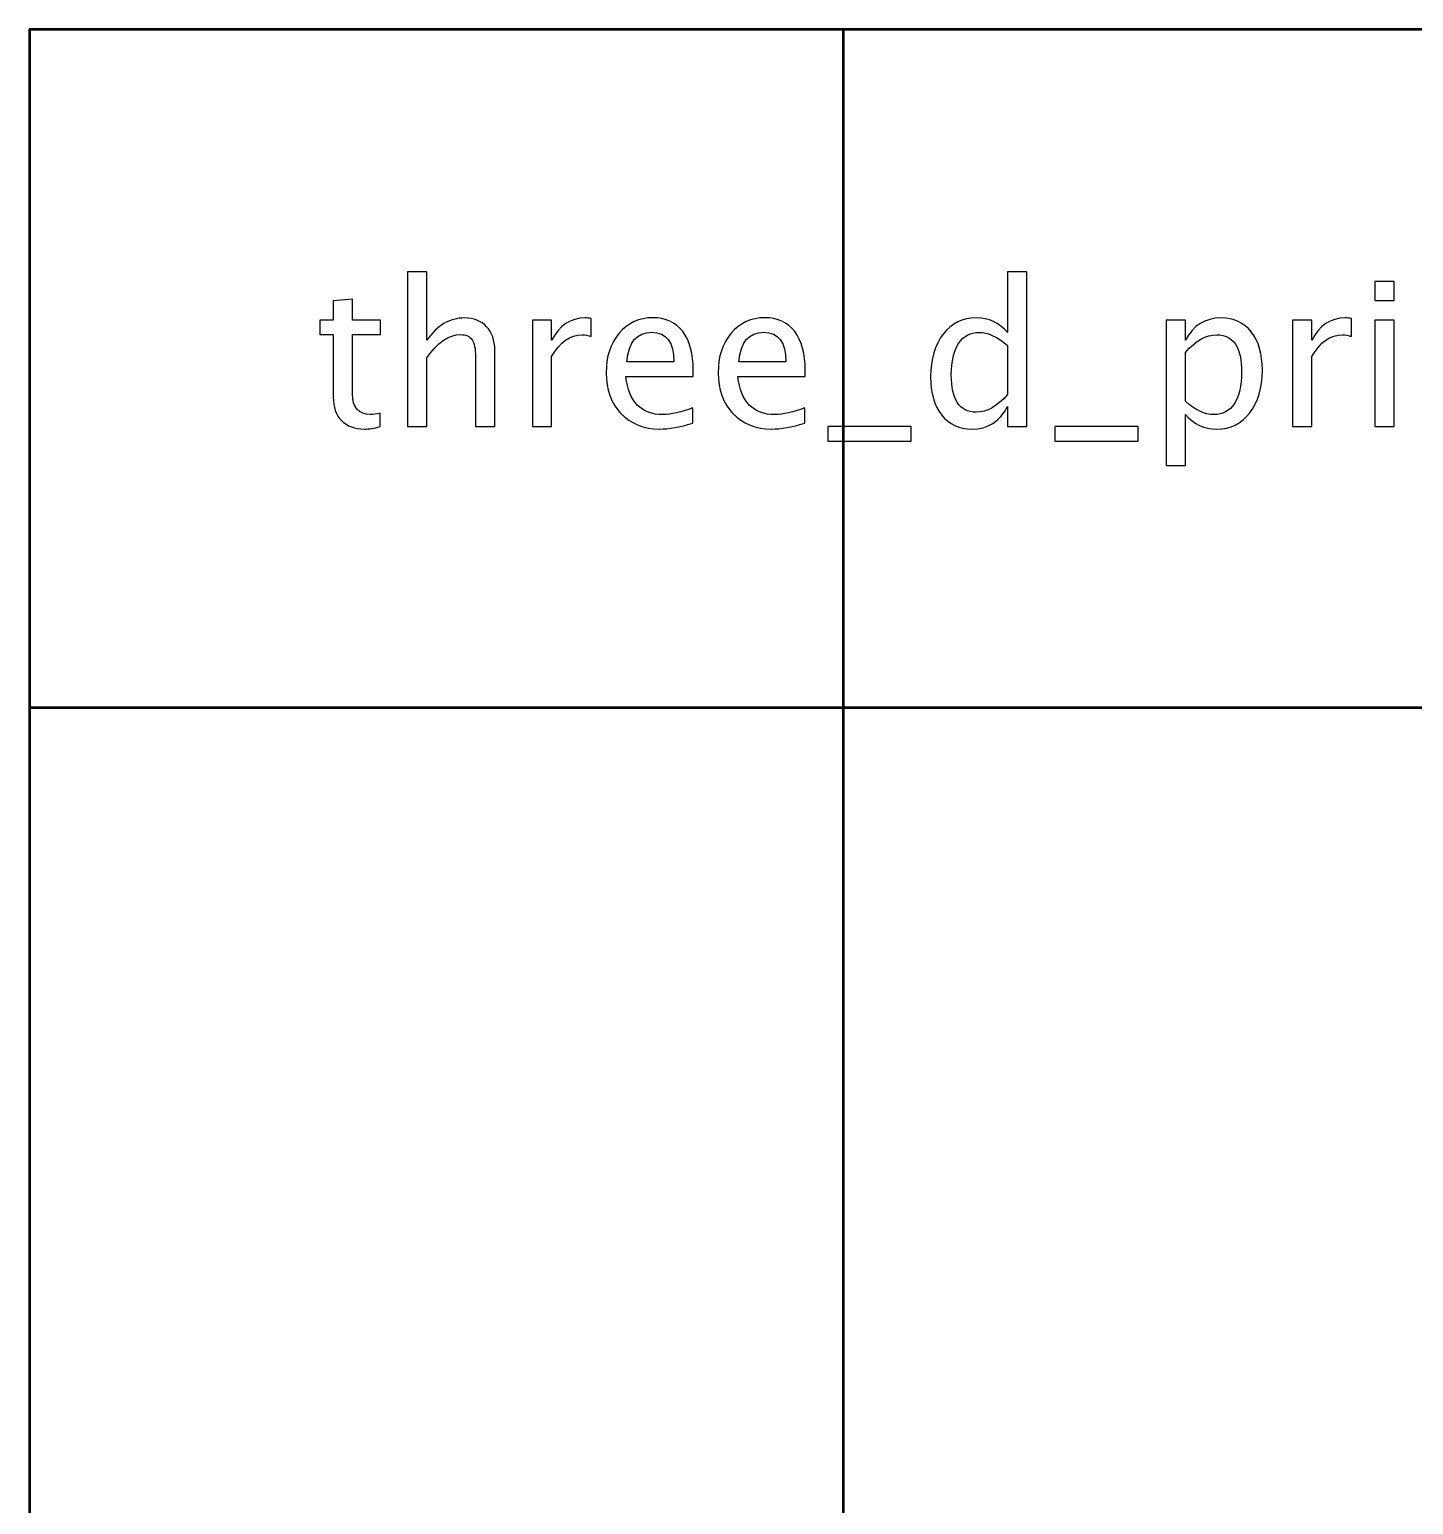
# Model space of a CAD drawing. Header units: centimetres. Extents: x -42 to 42, y -79 to 44.
# Drawn here: x -20.25 to -10.05, y -46.38 to -35.5 of the extents above; entities that cross this region are included whole.
import ezdxf

# ---------------------------------------------------------------- set-up
doc = ezdxf.new("R2010")
doc.units = ezdxf.units.CM
doc.header["$MEASUREMENT"] = 0
doc.layers.add('Layer 1', color=7, linetype='Continuous')

msp = doc.modelspace()

# ---------------------------------------------------------------- linework, layer by layer
at = {"layer": 'Layer 1', "color": 3, "lineweight": 53}
for points in [[(-20.25, -79), (-14.25, -79), (-14.25, -35.5), (-20.25, -35.5), (-20.25, -79)], [(-20.25, -40.5), (20.25, -40.5), (20.25, -35.5), (-20.25, -35.5), (-20.25, -40.5)]]:
    msp.add_lwpolyline(points, close=True, dxfattribs=at)
at = {"layer": 'Layer 1'}
for points, knots in [([(-17.46304, -38.42821), (-17.46304, -38.42821), (-17.46304, -37.28584), (-17.46304, -37.28584), (-17.46304, -37.28584), (-17.46304, -37.28584), (-17.3208, -37.28584), (-17.3208, -37.28584), (-17.3208, -37.28584), (-17.3208, -37.28584), (-17.3208, -37.79134), (-17.3208, -37.79134), (-17.3208, -37.79134), (-17.24548, -37.68145), (-17.15312, -37.62663), (-17.04397, -37.62663), (-17.04397, -37.62663), (-16.97532, -37.62663), (-16.92075, -37.64811), (-16.8805, -37.69133), (-16.8805, -37.69133), (-16.84024, -37.73429), (-16.81999, -37.79233), (-16.81999, -37.86493), (-16.81999, -37.86493), (-16.81999, -37.86493), (-16.81999, -38.42821), (-16.81999, -38.42821), (-16.81999, -38.42821), (-16.81999, -38.42821), (-16.96224, -38.42821), (-16.96224, -38.42821), (-16.96224, -38.42821), (-16.96224, -38.42821), (-16.96224, -37.91135), (-16.96224, -37.91135), (-16.96224, -37.91135), (-16.96224, -37.85308), (-16.97088, -37.81159), (-16.98792, -37.78689), (-16.98792, -37.78689), (-17.0052, -37.76195), (-17.0336, -37.74961), (-17.07336, -37.74961), (-17.07336, -37.74961), (-17.16078, -37.74961), (-17.24326, -37.80665), (-17.3208, -37.92074), (-17.3208, -37.92074), (-17.3208, -37.92074), (-17.3208, -38.42821), (-17.3208, -38.42821), (-17.3208, -38.42821), (-17.3208, -38.42821), (-17.46304, -38.42821), (-17.46304, -38.42821)], [0, 0, 0, 0, 0.06666667, 0.06666667, 0.06666667, 0.06666667, 0.13333333, 0.13333333, 0.13333333, 0.13333333, 0.2, 0.2, 0.2, 0.2, 0.26666667, 0.26666667, 0.26666667, 0.26666667, 0.33333333, 0.33333333, 0.33333333, 0.33333333, 0.4, 0.4, 0.4, 0.4, 0.46666667, 0.46666667, 0.46666667, 0.46666667, 0.53333333, 0.53333333, 0.53333333, 0.53333333, 0.6, 0.6, 0.6, 0.6, 0.66666667, 0.66666667, 0.66666667, 0.66666667, 0.73333333, 0.73333333, 0.73333333, 0.73333333, 0.8, 0.8, 0.8, 0.8, 0.86666667, 0.86666667, 0.86666667, 0.86666667, 1, 1, 1, 1]), ([(-13.04001, -38.42821), (-13.04001, -38.42821), (-13.04001, -38.28078), (-13.04001, -38.28078), (-13.04001, -38.28078), (-13.09804, -38.39092), (-13.18546, -38.44599), (-13.30227, -38.44599), (-13.30227, -38.44599), (-13.39709, -38.44599), (-13.47167, -38.41166), (-13.526, -38.34277), (-13.526, -38.34277), (-13.58033, -38.27387), (-13.60749, -38.17978), (-13.60749, -38.06051), (-13.60749, -38.06051), (-13.60749, -37.93012), (-13.57662, -37.82517), (-13.51513, -37.74565), (-13.51513, -37.74565), (-13.4534, -37.66638), (-13.3724, -37.62663), (-13.27189, -37.62663), (-13.27189, -37.62663), (-13.17879, -37.62663), (-13.10125, -37.66219), (-13.04001, -37.73355), (-13.04001, -37.73355), (-13.04001, -37.73355), (-13.04001, -37.28584), (-13.04001, -37.28584), (-13.04001, -37.28584), (-13.04001, -37.28584), (-12.89777, -37.28584), (-12.89777, -37.28584), (-12.89777, -37.28584), (-12.89777, -37.28584), (-12.89777, -38.42821), (-12.89777, -38.42821), (-12.89777, -38.42821), (-12.89777, -38.42821), (-13.04001, -38.42821), (-13.04001, -38.42821)], [0, 0, 0, 0, 0.08333333, 0.08333333, 0.08333333, 0.08333333, 0.16666667, 0.16666667, 0.16666667, 0.16666667, 0.25, 0.25, 0.25, 0.25, 0.33333333, 0.33333333, 0.33333333, 0.33333333, 0.41666667, 0.41666667, 0.41666667, 0.41666667, 0.5, 0.5, 0.5, 0.5, 0.58333333, 0.58333333, 0.58333333, 0.58333333, 0.66666667, 0.66666667, 0.66666667, 0.66666667, 0.75, 0.75, 0.75, 0.75, 0.83333333, 0.83333333, 0.83333333, 0.83333333, 1, 1, 1, 1]), ([(-10.33326, -37.4992), (-10.33326, -37.4992), (-10.33326, -37.35696), (-10.33326, -37.35696), (-10.33326, -37.35696), (-10.33326, -37.35696), (-10.19102, -37.35696), (-10.19102, -37.35696), (-10.19102, -37.35696), (-10.19102, -37.35696), (-10.19102, -37.4992), (-10.19102, -37.4992), (-10.19102, -37.4992), (-10.19102, -37.4992), (-10.33326, -37.4992), (-10.33326, -37.4992)], [0, 0, 0, 0, 0.2, 0.2, 0.2, 0.2, 0.4, 0.4, 0.4, 0.4, 0.6, 0.6, 0.6, 0.6, 1, 1, 1, 1]), ([(-17.66602, -38.42796), (-17.70998, -38.44006), (-17.74826, -38.44599), (-17.78061, -38.44599), (-17.78061, -38.44599), (-17.85321, -38.44599), (-17.90976, -38.42525), (-17.95026, -38.38376), (-17.95026, -38.38376), (-17.991, -38.34227), (-18.01125, -38.28473), (-18.01125, -38.2109), (-18.01125, -38.2109), (-18.01125, -38.2109), (-18.01125, -37.74961), (-18.01125, -37.74961), (-18.01125, -37.74961), (-18.01125, -37.74961), (-18.10954, -37.74961), (-18.10954, -37.74961), (-18.10954, -37.74961), (-18.10954, -37.74961), (-18.10954, -37.64292), (-18.10954, -37.64292), (-18.10954, -37.64292), (-18.10954, -37.64292), (-18.01125, -37.64292), (-18.01125, -37.64292), (-18.01125, -37.64292), (-18.01125, -37.64292), (-18.01125, -37.50093), (-18.01125, -37.50093), (-18.01125, -37.50093), (-18.01125, -37.50093), (-17.86901, -37.48735), (-17.86901, -37.48735), (-17.86901, -37.48735), (-17.86901, -37.48735), (-17.86901, -37.64292), (-17.86901, -37.64292), (-17.86901, -37.64292), (-17.86901, -37.64292), (-17.66306, -37.64292), (-17.66306, -37.64292), (-17.66306, -37.64292), (-17.66306, -37.64292), (-17.66306, -37.74961), (-17.66306, -37.74961), (-17.66306, -37.74961), (-17.66306, -37.74961), (-17.86901, -37.74961), (-17.86901, -37.74961), (-17.86901, -37.74961), (-17.86901, -37.74961), (-17.86901, -38.18522), (-17.86901, -38.18522), (-17.86901, -38.18522), (-17.86901, -38.28795), (-17.82432, -38.33931), (-17.73517, -38.33931), (-17.73517, -38.33931), (-17.71615, -38.33931), (-17.69319, -38.3361), (-17.66602, -38.32993), (-17.66602, -38.32993), (-17.66602, -38.32993), (-17.66602, -38.42796), (-17.66602, -38.42796)], [0, 0, 0, 0, 0.05555556, 0.05555556, 0.05555556, 0.05555556, 0.11111111, 0.11111111, 0.11111111, 0.11111111, 0.16666667, 0.16666667, 0.16666667, 0.16666667, 0.22222222, 0.22222222, 0.22222222, 0.22222222, 0.27777778, 0.27777778, 0.27777778, 0.27777778, 0.33333333, 0.33333333, 0.33333333, 0.33333333, 0.38888889, 0.38888889, 0.38888889, 0.38888889, 0.44444444, 0.44444444, 0.44444444, 0.44444444, 0.5, 0.5, 0.5, 0.5, 0.55555556, 0.55555556, 0.55555556, 0.55555556, 0.61111111, 0.61111111, 0.61111111, 0.61111111, 0.66666667, 0.66666667, 0.66666667, 0.66666667, 0.72222222, 0.72222222, 0.72222222, 0.72222222, 0.77777778, 0.77777778, 0.77777778, 0.77777778, 0.83333333, 0.83333333, 0.83333333, 0.83333333, 0.88888889, 0.88888889, 0.88888889, 0.88888889, 1, 1, 1, 1]), ([(-16.54342, -38.42821), (-16.54342, -38.42821), (-16.54342, -37.64292), (-16.54342, -37.64292), (-16.54342, -37.64292), (-16.54342, -37.64292), (-16.40118, -37.64292), (-16.40118, -37.64292), (-16.40118, -37.64292), (-16.40118, -37.64292), (-16.40118, -37.79134), (-16.40118, -37.79134), (-16.40118, -37.79134), (-16.34463, -37.68145), (-16.26264, -37.62663), (-16.15498, -37.62663), (-16.15498, -37.62663), (-16.14041, -37.62663), (-16.12509, -37.62786), (-16.10929, -37.63033), (-16.10929, -37.63033), (-16.10929, -37.63033), (-16.10929, -37.76343), (-16.10929, -37.76343), (-16.10929, -37.76343), (-16.13398, -37.75528), (-16.15572, -37.75109), (-16.17448, -37.75109), (-16.17448, -37.75109), (-16.26487, -37.75109), (-16.34043, -37.80443), (-16.40118, -37.91135), (-16.40118, -37.91135), (-16.40118, -37.91135), (-16.40118, -38.42821), (-16.40118, -38.42821), (-16.40118, -38.42821), (-16.40118, -38.42821), (-16.54342, -38.42821), (-16.54342, -38.42821)], [0, 0, 0, 0, 0.09090909, 0.09090909, 0.09090909, 0.09090909, 0.18181818, 0.18181818, 0.18181818, 0.18181818, 0.27272727, 0.27272727, 0.27272727, 0.27272727, 0.36363636, 0.36363636, 0.36363636, 0.36363636, 0.45454545, 0.45454545, 0.45454545, 0.45454545, 0.54545455, 0.54545455, 0.54545455, 0.54545455, 0.63636364, 0.63636364, 0.63636364, 0.63636364, 0.72727273, 0.72727273, 0.72727273, 0.72727273, 0.81818182, 0.81818182, 0.81818182, 0.81818182, 1, 1, 1, 1]), ([(-15.3608, -38.40302), (-15.45637, -38.43167), (-15.53811, -38.44599), (-15.60626, -38.44599), (-15.60626, -38.44599), (-15.72257, -38.44599), (-15.81715, -38.40747), (-15.89, -38.33067), (-15.89, -38.33067), (-15.96285, -38.25387), (-15.9994, -38.15435), (-15.9994, -38.03186), (-15.9994, -38.03186), (-15.9994, -37.91308), (-15.9673, -37.81554), (-15.90284, -37.73923), (-15.90284, -37.73923), (-15.83839, -37.66317), (-15.75591, -37.62514), (-15.65541, -37.62514), (-15.65541, -37.62514), (-15.56033, -37.62514), (-15.48674, -37.65898), (-15.43488, -37.72664), (-15.43488, -37.72664), (-15.38303, -37.7943), (-15.3571, -37.89012), (-15.3571, -38.01433), (-15.3571, -38.01433), (-15.3571, -38.01433), (-15.35784, -38.05779), (-15.35784, -38.05779), (-15.35784, -38.05779), (-15.35784, -38.05779), (-15.8542, -38.05779), (-15.8542, -38.05779), (-15.8542, -38.05779), (-15.83345, -38.24547), (-15.74184, -38.33931), (-15.57959, -38.33931), (-15.57959, -38.33931), (-15.52008, -38.33931), (-15.44723, -38.32252), (-15.3608, -38.28893), (-15.3608, -38.28893), (-15.3608, -38.28893), (-15.3608, -38.40302), (-15.3608, -38.40302)], [0, 0, 0, 0, 0.07692308, 0.07692308, 0.07692308, 0.07692308, 0.15384615, 0.15384615, 0.15384615, 0.15384615, 0.23076923, 0.23076923, 0.23076923, 0.23076923, 0.30769231, 0.30769231, 0.30769231, 0.30769231, 0.38461538, 0.38461538, 0.38461538, 0.38461538, 0.46153846, 0.46153846, 0.46153846, 0.46153846, 0.53846154, 0.53846154, 0.53846154, 0.53846154, 0.61538462, 0.61538462, 0.61538462, 0.61538462, 0.69230769, 0.69230769, 0.69230769, 0.69230769, 0.76923077, 0.76923077, 0.76923077, 0.76923077, 0.84615385, 0.84615385, 0.84615385, 0.84615385, 1, 1, 1, 1]), ([(-14.53526, -38.40302), (-14.63083, -38.43167), (-14.71257, -38.44599), (-14.78072, -38.44599), (-14.78072, -38.44599), (-14.89703, -38.44599), (-14.99161, -38.40747), (-15.06446, -38.33067), (-15.06446, -38.33067), (-15.13731, -38.25387), (-15.17386, -38.15435), (-15.17386, -38.03186), (-15.17386, -38.03186), (-15.17386, -37.91308), (-15.14176, -37.81554), (-15.0773, -37.73923), (-15.0773, -37.73923), (-15.01285, -37.66317), (-14.93037, -37.62514), (-14.82987, -37.62514), (-14.82987, -37.62514), (-14.73479, -37.62514), (-14.6612, -37.65898), (-14.60934, -37.72664), (-14.60934, -37.72664), (-14.55749, -37.7943), (-14.53156, -37.89012), (-14.53156, -38.01433), (-14.53156, -38.01433), (-14.53156, -38.01433), (-14.5323, -38.05779), (-14.5323, -38.05779), (-14.5323, -38.05779), (-14.5323, -38.05779), (-15.02866, -38.05779), (-15.02866, -38.05779), (-15.02866, -38.05779), (-15.00791, -38.24547), (-14.9163, -38.33931), (-14.75405, -38.33931), (-14.75405, -38.33931), (-14.69454, -38.33931), (-14.62169, -38.32252), (-14.53526, -38.28893), (-14.53526, -38.28893), (-14.53526, -38.28893), (-14.53526, -38.40302), (-14.53526, -38.40302)], [0, 0, 0, 0, 0.07692308, 0.07692308, 0.07692308, 0.07692308, 0.15384615, 0.15384615, 0.15384615, 0.15384615, 0.23076923, 0.23076923, 0.23076923, 0.23076923, 0.30769231, 0.30769231, 0.30769231, 0.30769231, 0.38461538, 0.38461538, 0.38461538, 0.38461538, 0.46153846, 0.46153846, 0.46153846, 0.46153846, 0.53846154, 0.53846154, 0.53846154, 0.53846154, 0.61538462, 0.61538462, 0.61538462, 0.61538462, 0.69230769, 0.69230769, 0.69230769, 0.69230769, 0.76923077, 0.76923077, 0.76923077, 0.76923077, 0.84615385, 0.84615385, 0.84615385, 0.84615385, 1, 1, 1, 1]), ([(-11.87197, -38.71417), (-11.87197, -38.71417), (-11.87197, -37.64292), (-11.87197, -37.64292), (-11.87197, -37.64292), (-11.87197, -37.64292), (-11.72973, -37.64292), (-11.72973, -37.64292), (-11.72973, -37.64292), (-11.72973, -37.64292), (-11.72973, -37.79134), (-11.72973, -37.79134), (-11.72973, -37.79134), (-11.67145, -37.68145), (-11.58378, -37.62663), (-11.46698, -37.62663), (-11.46698, -37.62663), (-11.3724, -37.62663), (-11.29807, -37.66095), (-11.24374, -37.72985), (-11.24374, -37.72985), (-11.18941, -37.79875), (-11.16225, -37.89283), (-11.16225, -38.01211), (-11.16225, -38.01211), (-11.16225, -38.142), (-11.19312, -38.24695), (-11.25461, -38.32647), (-11.25461, -38.32647), (-11.3161, -38.40623), (-11.39709, -38.44599), (-11.49735, -38.44599), (-11.49735, -38.44599), (-11.59045, -38.44599), (-11.66799, -38.41043), (-11.72973, -38.33906), (-11.72973, -38.33906), (-11.72973, -38.33906), (-11.72973, -38.71417), (-11.72973, -38.71417), (-11.72973, -38.71417), (-11.72973, -38.71417), (-11.87197, -38.71417), (-11.87197, -38.71417)], [0, 0, 0, 0, 0.08333333, 0.08333333, 0.08333333, 0.08333333, 0.16666667, 0.16666667, 0.16666667, 0.16666667, 0.25, 0.25, 0.25, 0.25, 0.33333333, 0.33333333, 0.33333333, 0.33333333, 0.41666667, 0.41666667, 0.41666667, 0.41666667, 0.5, 0.5, 0.5, 0.5, 0.58333333, 0.58333333, 0.58333333, 0.58333333, 0.66666667, 0.66666667, 0.66666667, 0.66666667, 0.75, 0.75, 0.75, 0.75, 0.83333333, 0.83333333, 0.83333333, 0.83333333, 1, 1, 1, 1]), ([(-10.93951, -38.42821), (-10.93951, -38.42821), (-10.93951, -37.64292), (-10.93951, -37.64292), (-10.93951, -37.64292), (-10.93951, -37.64292), (-10.79727, -37.64292), (-10.79727, -37.64292), (-10.79727, -37.64292), (-10.79727, -37.64292), (-10.79727, -37.79134), (-10.79727, -37.79134), (-10.79727, -37.79134), (-10.74072, -37.68145), (-10.65873, -37.62663), (-10.55107, -37.62663), (-10.55107, -37.62663), (-10.5365, -37.62663), (-10.52118, -37.62786), (-10.50538, -37.63033), (-10.50538, -37.63033), (-10.50538, -37.63033), (-10.50538, -37.76343), (-10.50538, -37.76343), (-10.50538, -37.76343), (-10.53007, -37.75528), (-10.55181, -37.75109), (-10.57057, -37.75109), (-10.57057, -37.75109), (-10.66096, -37.75109), (-10.73652, -37.80443), (-10.79727, -37.91135), (-10.79727, -37.91135), (-10.79727, -37.91135), (-10.79727, -38.42821), (-10.79727, -38.42821), (-10.79727, -38.42821), (-10.79727, -38.42821), (-10.93951, -38.42821), (-10.93951, -38.42821)], [0, 0, 0, 0, 0.09090909, 0.09090909, 0.09090909, 0.09090909, 0.18181818, 0.18181818, 0.18181818, 0.18181818, 0.27272727, 0.27272727, 0.27272727, 0.27272727, 0.36363636, 0.36363636, 0.36363636, 0.36363636, 0.45454545, 0.45454545, 0.45454545, 0.45454545, 0.54545455, 0.54545455, 0.54545455, 0.54545455, 0.63636364, 0.63636364, 0.63636364, 0.63636364, 0.72727273, 0.72727273, 0.72727273, 0.72727273, 0.81818182, 0.81818182, 0.81818182, 0.81818182, 1, 1, 1, 1]), ([(-15.84679, -37.95111), (-15.84679, -37.95111), (-15.50008, -37.95111), (-15.50008, -37.95111), (-15.50008, -37.95111), (-15.50008, -37.80492), (-15.55465, -37.73183), (-15.66355, -37.73183), (-15.66355, -37.73183), (-15.7732, -37.73183), (-15.83419, -37.80492), (-15.84679, -37.95111)], [0, 0, 0, 0, 0.25, 0.25, 0.25, 0.25, 0.5, 0.5, 0.5, 0.5, 1, 1, 1, 1]), ([(-15.02125, -37.95111), (-15.02125, -37.95111), (-14.67454, -37.95111), (-14.67454, -37.95111), (-14.67454, -37.95111), (-14.67454, -37.80492), (-14.72911, -37.73183), (-14.83801, -37.73183), (-14.83801, -37.73183), (-14.94766, -37.73183), (-15.00865, -37.80492), (-15.02125, -37.95111)], [0, 0, 0, 0, 0.25, 0.25, 0.25, 0.25, 0.5, 0.5, 0.5, 0.5, 1, 1, 1, 1]), ([(-13.04001, -37.83085), (-13.11385, -37.7659), (-13.18373, -37.73331), (-13.24991, -37.73331), (-13.24991, -37.73331), (-13.31511, -37.73331), (-13.36548, -37.76047), (-13.40129, -37.81505), (-13.40129, -37.81505), (-13.4371, -37.86937), (-13.45488, -37.94642), (-13.45488, -38.04619), (-13.45488, -38.04619), (-13.45488, -38.22967), (-13.39413, -38.32153), (-13.27239, -38.32153), (-13.27239, -38.32153), (-13.19336, -38.32153), (-13.11582, -38.27831), (-13.04001, -38.19213), (-13.04001, -38.19213), (-13.04001, -38.19213), (-13.04001, -37.83085), (-13.04001, -37.83085)], [0, 0, 0, 0, 0.14285714, 0.14285714, 0.14285714, 0.14285714, 0.28571429, 0.28571429, 0.28571429, 0.28571429, 0.42857143, 0.42857143, 0.42857143, 0.42857143, 0.57142857, 0.57142857, 0.57142857, 0.57142857, 0.71428571, 0.71428571, 0.71428571, 0.71428571, 1, 1, 1, 1]), ([(-10.33326, -38.42821), (-10.33326, -38.42821), (-10.33326, -37.64292), (-10.33326, -37.64292), (-10.33326, -37.64292), (-10.33326, -37.64292), (-10.19102, -37.64292), (-10.19102, -37.64292), (-10.19102, -37.64292), (-10.19102, -37.64292), (-10.19102, -38.42821), (-10.19102, -38.42821), (-10.19102, -38.42821), (-10.19102, -38.42821), (-10.33326, -38.42821), (-10.33326, -38.42821)], [0, 0, 0, 0, 0.2, 0.2, 0.2, 0.2, 0.4, 0.4, 0.4, 0.4, 0.6, 0.6, 0.6, 0.6, 1, 1, 1, 1]), ([(-11.72973, -38.24103), (-11.65639, -38.30647), (-11.5865, -38.33931), (-11.52007, -38.33931), (-11.52007, -38.33931), (-11.45463, -38.33931), (-11.40401, -38.3119), (-11.36845, -38.25732), (-11.36845, -38.25732), (-11.33264, -38.20275), (-11.31486, -38.12595), (-11.31486, -38.02668), (-11.31486, -38.02668), (-11.31486, -37.84295), (-11.37561, -37.75109), (-11.49711, -37.75109), (-11.49711, -37.75109), (-11.57662, -37.75109), (-11.65416, -37.79406), (-11.72973, -37.88024), (-11.72973, -37.88024), (-11.72973, -37.88024), (-11.72973, -38.24103), (-11.72973, -38.24103)], [0, 0, 0, 0, 0.14285714, 0.14285714, 0.14285714, 0.14285714, 0.28571429, 0.28571429, 0.28571429, 0.28571429, 0.42857143, 0.42857143, 0.42857143, 0.42857143, 0.57142857, 0.57142857, 0.57142857, 0.57142857, 0.71428571, 0.71428571, 0.71428571, 0.71428571, 1, 1, 1, 1]), ([(-14.3661, -38.53489), (-14.3661, -38.53489), (-14.3661, -38.42821), (-14.3661, -38.42821), (-14.3661, -38.42821), (-14.3661, -38.42821), (-13.74973, -38.42821), (-13.74973, -38.42821), (-13.74973, -38.42821), (-13.74973, -38.42821), (-13.74973, -38.53489), (-13.74973, -38.53489), (-13.74973, -38.53489), (-13.74973, -38.53489), (-14.3661, -38.53489), (-14.3661, -38.53489)], [0, 0, 0, 0, 0.2, 0.2, 0.2, 0.2, 0.4, 0.4, 0.4, 0.4, 0.6, 0.6, 0.6, 0.6, 1, 1, 1, 1]), ([(-12.69281, -38.53489), (-12.69281, -38.53489), (-12.69281, -38.42821), (-12.69281, -38.42821), (-12.69281, -38.42821), (-12.69281, -38.42821), (-12.07644, -38.42821), (-12.07644, -38.42821), (-12.07644, -38.42821), (-12.07644, -38.42821), (-12.07644, -38.53489), (-12.07644, -38.53489), (-12.07644, -38.53489), (-12.07644, -38.53489), (-12.69281, -38.53489), (-12.69281, -38.53489)], [0, 0, 0, 0, 0.2, 0.2, 0.2, 0.2, 0.4, 0.4, 0.4, 0.4, 0.6, 0.6, 0.6, 0.6, 1, 1, 1, 1])]:
    msp.add_open_spline(points, degree=3, knots=knots, dxfattribs=at)
at = {"layer": 'Layer 1', "color": 3, "lineweight": 9}
for points, knots in [([(-17.46304, -38.42821), (-17.46304, -38.42821), (-17.46304, -37.28584), (-17.46304, -37.28584), (-17.46304, -37.28584), (-17.46304, -37.28584), (-17.3208, -37.28584), (-17.3208, -37.28584), (-17.3208, -37.28584), (-17.3208, -37.28584), (-17.3208, -37.79134), (-17.3208, -37.79134), (-17.3208, -37.79134), (-17.24548, -37.68145), (-17.15312, -37.62663), (-17.04397, -37.62663), (-17.04397, -37.62663), (-16.97532, -37.62663), (-16.92075, -37.64811), (-16.8805, -37.69133), (-16.8805, -37.69133), (-16.84024, -37.73429), (-16.81999, -37.79233), (-16.81999, -37.86493), (-16.81999, -37.86493), (-16.81999, -37.86493), (-16.81999, -38.42821), (-16.81999, -38.42821), (-16.81999, -38.42821), (-16.81999, -38.42821), (-16.96224, -38.42821), (-16.96224, -38.42821), (-16.96224, -38.42821), (-16.96224, -38.42821), (-16.96224, -37.91135), (-16.96224, -37.91135), (-16.96224, -37.91135), (-16.96224, -37.85308), (-16.97088, -37.81159), (-16.98792, -37.78689), (-16.98792, -37.78689), (-17.0052, -37.76195), (-17.0336, -37.74961), (-17.07336, -37.74961), (-17.07336, -37.74961), (-17.16078, -37.74961), (-17.24326, -37.80665), (-17.3208, -37.92074), (-17.3208, -37.92074), (-17.3208, -37.92074), (-17.3208, -38.42821), (-17.3208, -38.42821), (-17.3208, -38.42821), (-17.3208, -38.42821), (-17.46304, -38.42821), (-17.46304, -38.42821)], [0, 0, 0, 0, 0.06666667, 0.06666667, 0.06666667, 0.06666667, 0.13333333, 0.13333333, 0.13333333, 0.13333333, 0.2, 0.2, 0.2, 0.2, 0.26666667, 0.26666667, 0.26666667, 0.26666667, 0.33333333, 0.33333333, 0.33333333, 0.33333333, 0.4, 0.4, 0.4, 0.4, 0.46666667, 0.46666667, 0.46666667, 0.46666667, 0.53333333, 0.53333333, 0.53333333, 0.53333333, 0.6, 0.6, 0.6, 0.6, 0.66666667, 0.66666667, 0.66666667, 0.66666667, 0.73333333, 0.73333333, 0.73333333, 0.73333333, 0.8, 0.8, 0.8, 0.8, 0.86666667, 0.86666667, 0.86666667, 0.86666667, 1, 1, 1, 1]), ([(-13.04001, -38.42821), (-13.04001, -38.42821), (-13.04001, -38.28078), (-13.04001, -38.28078), (-13.04001, -38.28078), (-13.09804, -38.39092), (-13.18546, -38.44599), (-13.30227, -38.44599), (-13.30227, -38.44599), (-13.39709, -38.44599), (-13.47167, -38.41166), (-13.526, -38.34277), (-13.526, -38.34277), (-13.58033, -38.27387), (-13.60749, -38.17978), (-13.60749, -38.06051), (-13.60749, -38.06051), (-13.60749, -37.93012), (-13.57662, -37.82517), (-13.51513, -37.74565), (-13.51513, -37.74565), (-13.4534, -37.66638), (-13.3724, -37.62663), (-13.27189, -37.62663), (-13.27189, -37.62663), (-13.17879, -37.62663), (-13.10125, -37.66219), (-13.04001, -37.73355), (-13.04001, -37.73355), (-13.04001, -37.73355), (-13.04001, -37.28584), (-13.04001, -37.28584), (-13.04001, -37.28584), (-13.04001, -37.28584), (-12.89777, -37.28584), (-12.89777, -37.28584), (-12.89777, -37.28584), (-12.89777, -37.28584), (-12.89777, -38.42821), (-12.89777, -38.42821), (-12.89777, -38.42821), (-12.89777, -38.42821), (-13.04001, -38.42821), (-13.04001, -38.42821)], [0, 0, 0, 0, 0.08333333, 0.08333333, 0.08333333, 0.08333333, 0.16666667, 0.16666667, 0.16666667, 0.16666667, 0.25, 0.25, 0.25, 0.25, 0.33333333, 0.33333333, 0.33333333, 0.33333333, 0.41666667, 0.41666667, 0.41666667, 0.41666667, 0.5, 0.5, 0.5, 0.5, 0.58333333, 0.58333333, 0.58333333, 0.58333333, 0.66666667, 0.66666667, 0.66666667, 0.66666667, 0.75, 0.75, 0.75, 0.75, 0.83333333, 0.83333333, 0.83333333, 0.83333333, 1, 1, 1, 1]), ([(-10.33326, -37.4992), (-10.33326, -37.4992), (-10.33326, -37.35696), (-10.33326, -37.35696), (-10.33326, -37.35696), (-10.33326, -37.35696), (-10.19102, -37.35696), (-10.19102, -37.35696), (-10.19102, -37.35696), (-10.19102, -37.35696), (-10.19102, -37.4992), (-10.19102, -37.4992), (-10.19102, -37.4992), (-10.19102, -37.4992), (-10.33326, -37.4992), (-10.33326, -37.4992)], [0, 0, 0, 0, 0.2, 0.2, 0.2, 0.2, 0.4, 0.4, 0.4, 0.4, 0.6, 0.6, 0.6, 0.6, 1, 1, 1, 1]), ([(-17.66602, -38.42796), (-17.70998, -38.44006), (-17.74826, -38.44599), (-17.78061, -38.44599), (-17.78061, -38.44599), (-17.85321, -38.44599), (-17.90976, -38.42525), (-17.95026, -38.38376), (-17.95026, -38.38376), (-17.991, -38.34227), (-18.01125, -38.28473), (-18.01125, -38.2109), (-18.01125, -38.2109), (-18.01125, -38.2109), (-18.01125, -37.74961), (-18.01125, -37.74961), (-18.01125, -37.74961), (-18.01125, -37.74961), (-18.10954, -37.74961), (-18.10954, -37.74961), (-18.10954, -37.74961), (-18.10954, -37.74961), (-18.10954, -37.64292), (-18.10954, -37.64292), (-18.10954, -37.64292), (-18.10954, -37.64292), (-18.01125, -37.64292), (-18.01125, -37.64292), (-18.01125, -37.64292), (-18.01125, -37.64292), (-18.01125, -37.50093), (-18.01125, -37.50093), (-18.01125, -37.50093), (-18.01125, -37.50093), (-17.86901, -37.48735), (-17.86901, -37.48735), (-17.86901, -37.48735), (-17.86901, -37.48735), (-17.86901, -37.64292), (-17.86901, -37.64292), (-17.86901, -37.64292), (-17.86901, -37.64292), (-17.66306, -37.64292), (-17.66306, -37.64292), (-17.66306, -37.64292), (-17.66306, -37.64292), (-17.66306, -37.74961), (-17.66306, -37.74961), (-17.66306, -37.74961), (-17.66306, -37.74961), (-17.86901, -37.74961), (-17.86901, -37.74961), (-17.86901, -37.74961), (-17.86901, -37.74961), (-17.86901, -38.18522), (-17.86901, -38.18522), (-17.86901, -38.18522), (-17.86901, -38.28795), (-17.82432, -38.33931), (-17.73517, -38.33931), (-17.73517, -38.33931), (-17.71615, -38.33931), (-17.69319, -38.3361), (-17.66602, -38.32993), (-17.66602, -38.32993), (-17.66602, -38.32993), (-17.66602, -38.42796), (-17.66602, -38.42796)], [0, 0, 0, 0, 0.05555556, 0.05555556, 0.05555556, 0.05555556, 0.11111111, 0.11111111, 0.11111111, 0.11111111, 0.16666667, 0.16666667, 0.16666667, 0.16666667, 0.22222222, 0.22222222, 0.22222222, 0.22222222, 0.27777778, 0.27777778, 0.27777778, 0.27777778, 0.33333333, 0.33333333, 0.33333333, 0.33333333, 0.38888889, 0.38888889, 0.38888889, 0.38888889, 0.44444444, 0.44444444, 0.44444444, 0.44444444, 0.5, 0.5, 0.5, 0.5, 0.55555556, 0.55555556, 0.55555556, 0.55555556, 0.61111111, 0.61111111, 0.61111111, 0.61111111, 0.66666667, 0.66666667, 0.66666667, 0.66666667, 0.72222222, 0.72222222, 0.72222222, 0.72222222, 0.77777778, 0.77777778, 0.77777778, 0.77777778, 0.83333333, 0.83333333, 0.83333333, 0.83333333, 0.88888889, 0.88888889, 0.88888889, 0.88888889, 1, 1, 1, 1]), ([(-16.54342, -38.42821), (-16.54342, -38.42821), (-16.54342, -37.64292), (-16.54342, -37.64292), (-16.54342, -37.64292), (-16.54342, -37.64292), (-16.40118, -37.64292), (-16.40118, -37.64292), (-16.40118, -37.64292), (-16.40118, -37.64292), (-16.40118, -37.79134), (-16.40118, -37.79134), (-16.40118, -37.79134), (-16.34463, -37.68145), (-16.26264, -37.62663), (-16.15498, -37.62663), (-16.15498, -37.62663), (-16.14041, -37.62663), (-16.12509, -37.62786), (-16.10929, -37.63033), (-16.10929, -37.63033), (-16.10929, -37.63033), (-16.10929, -37.76343), (-16.10929, -37.76343), (-16.10929, -37.76343), (-16.13398, -37.75528), (-16.15572, -37.75109), (-16.17448, -37.75109), (-16.17448, -37.75109), (-16.26487, -37.75109), (-16.34043, -37.80443), (-16.40118, -37.91135), (-16.40118, -37.91135), (-16.40118, -37.91135), (-16.40118, -38.42821), (-16.40118, -38.42821), (-16.40118, -38.42821), (-16.40118, -38.42821), (-16.54342, -38.42821), (-16.54342, -38.42821)], [0, 0, 0, 0, 0.09090909, 0.09090909, 0.09090909, 0.09090909, 0.18181818, 0.18181818, 0.18181818, 0.18181818, 0.27272727, 0.27272727, 0.27272727, 0.27272727, 0.36363636, 0.36363636, 0.36363636, 0.36363636, 0.45454545, 0.45454545, 0.45454545, 0.45454545, 0.54545455, 0.54545455, 0.54545455, 0.54545455, 0.63636364, 0.63636364, 0.63636364, 0.63636364, 0.72727273, 0.72727273, 0.72727273, 0.72727273, 0.81818182, 0.81818182, 0.81818182, 0.81818182, 1, 1, 1, 1]), ([(-15.3608, -38.40302), (-15.45637, -38.43167), (-15.53811, -38.44599), (-15.60626, -38.44599), (-15.60626, -38.44599), (-15.72257, -38.44599), (-15.81715, -38.40747), (-15.89, -38.33067), (-15.89, -38.33067), (-15.96285, -38.25387), (-15.9994, -38.15435), (-15.9994, -38.03186), (-15.9994, -38.03186), (-15.9994, -37.91308), (-15.9673, -37.81554), (-15.90284, -37.73923), (-15.90284, -37.73923), (-15.83839, -37.66317), (-15.75591, -37.62514), (-15.65541, -37.62514), (-15.65541, -37.62514), (-15.56033, -37.62514), (-15.48674, -37.65898), (-15.43488, -37.72664), (-15.43488, -37.72664), (-15.38303, -37.7943), (-15.3571, -37.89012), (-15.3571, -38.01433), (-15.3571, -38.01433), (-15.3571, -38.01433), (-15.35784, -38.05779), (-15.35784, -38.05779), (-15.35784, -38.05779), (-15.35784, -38.05779), (-15.8542, -38.05779), (-15.8542, -38.05779), (-15.8542, -38.05779), (-15.83345, -38.24547), (-15.74184, -38.33931), (-15.57959, -38.33931), (-15.57959, -38.33931), (-15.52008, -38.33931), (-15.44723, -38.32252), (-15.3608, -38.28893), (-15.3608, -38.28893), (-15.3608, -38.28893), (-15.3608, -38.40302), (-15.3608, -38.40302)], [0, 0, 0, 0, 0.07692308, 0.07692308, 0.07692308, 0.07692308, 0.15384615, 0.15384615, 0.15384615, 0.15384615, 0.23076923, 0.23076923, 0.23076923, 0.23076923, 0.30769231, 0.30769231, 0.30769231, 0.30769231, 0.38461538, 0.38461538, 0.38461538, 0.38461538, 0.46153846, 0.46153846, 0.46153846, 0.46153846, 0.53846154, 0.53846154, 0.53846154, 0.53846154, 0.61538462, 0.61538462, 0.61538462, 0.61538462, 0.69230769, 0.69230769, 0.69230769, 0.69230769, 0.76923077, 0.76923077, 0.76923077, 0.76923077, 0.84615385, 0.84615385, 0.84615385, 0.84615385, 1, 1, 1, 1]), ([(-14.53526, -38.40302), (-14.63083, -38.43167), (-14.71257, -38.44599), (-14.78072, -38.44599), (-14.78072, -38.44599), (-14.89703, -38.44599), (-14.99161, -38.40747), (-15.06446, -38.33067), (-15.06446, -38.33067), (-15.13731, -38.25387), (-15.17386, -38.15435), (-15.17386, -38.03186), (-15.17386, -38.03186), (-15.17386, -37.91308), (-15.14176, -37.81554), (-15.0773, -37.73923), (-15.0773, -37.73923), (-15.01285, -37.66317), (-14.93037, -37.62514), (-14.82987, -37.62514), (-14.82987, -37.62514), (-14.73479, -37.62514), (-14.6612, -37.65898), (-14.60934, -37.72664), (-14.60934, -37.72664), (-14.55749, -37.7943), (-14.53156, -37.89012), (-14.53156, -38.01433), (-14.53156, -38.01433), (-14.53156, -38.01433), (-14.5323, -38.05779), (-14.5323, -38.05779), (-14.5323, -38.05779), (-14.5323, -38.05779), (-15.02866, -38.05779), (-15.02866, -38.05779), (-15.02866, -38.05779), (-15.00791, -38.24547), (-14.9163, -38.33931), (-14.75405, -38.33931), (-14.75405, -38.33931), (-14.69454, -38.33931), (-14.62169, -38.32252), (-14.53526, -38.28893), (-14.53526, -38.28893), (-14.53526, -38.28893), (-14.53526, -38.40302), (-14.53526, -38.40302)], [0, 0, 0, 0, 0.07692308, 0.07692308, 0.07692308, 0.07692308, 0.15384615, 0.15384615, 0.15384615, 0.15384615, 0.23076923, 0.23076923, 0.23076923, 0.23076923, 0.30769231, 0.30769231, 0.30769231, 0.30769231, 0.38461538, 0.38461538, 0.38461538, 0.38461538, 0.46153846, 0.46153846, 0.46153846, 0.46153846, 0.53846154, 0.53846154, 0.53846154, 0.53846154, 0.61538462, 0.61538462, 0.61538462, 0.61538462, 0.69230769, 0.69230769, 0.69230769, 0.69230769, 0.76923077, 0.76923077, 0.76923077, 0.76923077, 0.84615385, 0.84615385, 0.84615385, 0.84615385, 1, 1, 1, 1]), ([(-11.87197, -38.71417), (-11.87197, -38.71417), (-11.87197, -37.64292), (-11.87197, -37.64292), (-11.87197, -37.64292), (-11.87197, -37.64292), (-11.72973, -37.64292), (-11.72973, -37.64292), (-11.72973, -37.64292), (-11.72973, -37.64292), (-11.72973, -37.79134), (-11.72973, -37.79134), (-11.72973, -37.79134), (-11.67145, -37.68145), (-11.58378, -37.62663), (-11.46698, -37.62663), (-11.46698, -37.62663), (-11.3724, -37.62663), (-11.29807, -37.66095), (-11.24374, -37.72985), (-11.24374, -37.72985), (-11.18941, -37.79875), (-11.16225, -37.89283), (-11.16225, -38.01211), (-11.16225, -38.01211), (-11.16225, -38.142), (-11.19312, -38.24695), (-11.25461, -38.32647), (-11.25461, -38.32647), (-11.3161, -38.40623), (-11.39709, -38.44599), (-11.49735, -38.44599), (-11.49735, -38.44599), (-11.59045, -38.44599), (-11.66799, -38.41043), (-11.72973, -38.33906), (-11.72973, -38.33906), (-11.72973, -38.33906), (-11.72973, -38.71417), (-11.72973, -38.71417), (-11.72973, -38.71417), (-11.72973, -38.71417), (-11.87197, -38.71417), (-11.87197, -38.71417)], [0, 0, 0, 0, 0.08333333, 0.08333333, 0.08333333, 0.08333333, 0.16666667, 0.16666667, 0.16666667, 0.16666667, 0.25, 0.25, 0.25, 0.25, 0.33333333, 0.33333333, 0.33333333, 0.33333333, 0.41666667, 0.41666667, 0.41666667, 0.41666667, 0.5, 0.5, 0.5, 0.5, 0.58333333, 0.58333333, 0.58333333, 0.58333333, 0.66666667, 0.66666667, 0.66666667, 0.66666667, 0.75, 0.75, 0.75, 0.75, 0.83333333, 0.83333333, 0.83333333, 0.83333333, 1, 1, 1, 1]), ([(-10.93951, -38.42821), (-10.93951, -38.42821), (-10.93951, -37.64292), (-10.93951, -37.64292), (-10.93951, -37.64292), (-10.93951, -37.64292), (-10.79727, -37.64292), (-10.79727, -37.64292), (-10.79727, -37.64292), (-10.79727, -37.64292), (-10.79727, -37.79134), (-10.79727, -37.79134), (-10.79727, -37.79134), (-10.74072, -37.68145), (-10.65873, -37.62663), (-10.55107, -37.62663), (-10.55107, -37.62663), (-10.5365, -37.62663), (-10.52118, -37.62786), (-10.50538, -37.63033), (-10.50538, -37.63033), (-10.50538, -37.63033), (-10.50538, -37.76343), (-10.50538, -37.76343), (-10.50538, -37.76343), (-10.53007, -37.75528), (-10.55181, -37.75109), (-10.57057, -37.75109), (-10.57057, -37.75109), (-10.66096, -37.75109), (-10.73652, -37.80443), (-10.79727, -37.91135), (-10.79727, -37.91135), (-10.79727, -37.91135), (-10.79727, -38.42821), (-10.79727, -38.42821), (-10.79727, -38.42821), (-10.79727, -38.42821), (-10.93951, -38.42821), (-10.93951, -38.42821)], [0, 0, 0, 0, 0.09090909, 0.09090909, 0.09090909, 0.09090909, 0.18181818, 0.18181818, 0.18181818, 0.18181818, 0.27272727, 0.27272727, 0.27272727, 0.27272727, 0.36363636, 0.36363636, 0.36363636, 0.36363636, 0.45454545, 0.45454545, 0.45454545, 0.45454545, 0.54545455, 0.54545455, 0.54545455, 0.54545455, 0.63636364, 0.63636364, 0.63636364, 0.63636364, 0.72727273, 0.72727273, 0.72727273, 0.72727273, 0.81818182, 0.81818182, 0.81818182, 0.81818182, 1, 1, 1, 1]), ([(-15.84679, -37.95111), (-15.84679, -37.95111), (-15.50008, -37.95111), (-15.50008, -37.95111), (-15.50008, -37.95111), (-15.50008, -37.80492), (-15.55465, -37.73183), (-15.66355, -37.73183), (-15.66355, -37.73183), (-15.7732, -37.73183), (-15.83419, -37.80492), (-15.84679, -37.95111)], [0, 0, 0, 0, 0.25, 0.25, 0.25, 0.25, 0.5, 0.5, 0.5, 0.5, 1, 1, 1, 1]), ([(-15.02125, -37.95111), (-15.02125, -37.95111), (-14.67454, -37.95111), (-14.67454, -37.95111), (-14.67454, -37.95111), (-14.67454, -37.80492), (-14.72911, -37.73183), (-14.83801, -37.73183), (-14.83801, -37.73183), (-14.94766, -37.73183), (-15.00865, -37.80492), (-15.02125, -37.95111)], [0, 0, 0, 0, 0.25, 0.25, 0.25, 0.25, 0.5, 0.5, 0.5, 0.5, 1, 1, 1, 1]), ([(-13.04001, -37.83085), (-13.11385, -37.7659), (-13.18373, -37.73331), (-13.24991, -37.73331), (-13.24991, -37.73331), (-13.31511, -37.73331), (-13.36548, -37.76047), (-13.40129, -37.81505), (-13.40129, -37.81505), (-13.4371, -37.86937), (-13.45488, -37.94642), (-13.45488, -38.04619), (-13.45488, -38.04619), (-13.45488, -38.22967), (-13.39413, -38.32153), (-13.27239, -38.32153), (-13.27239, -38.32153), (-13.19336, -38.32153), (-13.11582, -38.27831), (-13.04001, -38.19213), (-13.04001, -38.19213), (-13.04001, -38.19213), (-13.04001, -37.83085), (-13.04001, -37.83085)], [0, 0, 0, 0, 0.14285714, 0.14285714, 0.14285714, 0.14285714, 0.28571429, 0.28571429, 0.28571429, 0.28571429, 0.42857143, 0.42857143, 0.42857143, 0.42857143, 0.57142857, 0.57142857, 0.57142857, 0.57142857, 0.71428571, 0.71428571, 0.71428571, 0.71428571, 1, 1, 1, 1]), ([(-10.33326, -38.42821), (-10.33326, -38.42821), (-10.33326, -37.64292), (-10.33326, -37.64292), (-10.33326, -37.64292), (-10.33326, -37.64292), (-10.19102, -37.64292), (-10.19102, -37.64292), (-10.19102, -37.64292), (-10.19102, -37.64292), (-10.19102, -38.42821), (-10.19102, -38.42821), (-10.19102, -38.42821), (-10.19102, -38.42821), (-10.33326, -38.42821), (-10.33326, -38.42821)], [0, 0, 0, 0, 0.2, 0.2, 0.2, 0.2, 0.4, 0.4, 0.4, 0.4, 0.6, 0.6, 0.6, 0.6, 1, 1, 1, 1]), ([(-11.72973, -38.24103), (-11.65639, -38.30647), (-11.5865, -38.33931), (-11.52007, -38.33931), (-11.52007, -38.33931), (-11.45463, -38.33931), (-11.40401, -38.3119), (-11.36845, -38.25732), (-11.36845, -38.25732), (-11.33264, -38.20275), (-11.31486, -38.12595), (-11.31486, -38.02668), (-11.31486, -38.02668), (-11.31486, -37.84295), (-11.37561, -37.75109), (-11.49711, -37.75109), (-11.49711, -37.75109), (-11.57662, -37.75109), (-11.65416, -37.79406), (-11.72973, -37.88024), (-11.72973, -37.88024), (-11.72973, -37.88024), (-11.72973, -38.24103), (-11.72973, -38.24103)], [0, 0, 0, 0, 0.14285714, 0.14285714, 0.14285714, 0.14285714, 0.28571429, 0.28571429, 0.28571429, 0.28571429, 0.42857143, 0.42857143, 0.42857143, 0.42857143, 0.57142857, 0.57142857, 0.57142857, 0.57142857, 0.71428571, 0.71428571, 0.71428571, 0.71428571, 1, 1, 1, 1]), ([(-14.3661, -38.53489), (-14.3661, -38.53489), (-14.3661, -38.42821), (-14.3661, -38.42821), (-14.3661, -38.42821), (-14.3661, -38.42821), (-13.74973, -38.42821), (-13.74973, -38.42821), (-13.74973, -38.42821), (-13.74973, -38.42821), (-13.74973, -38.53489), (-13.74973, -38.53489), (-13.74973, -38.53489), (-13.74973, -38.53489), (-14.3661, -38.53489), (-14.3661, -38.53489)], [0, 0, 0, 0, 0.2, 0.2, 0.2, 0.2, 0.4, 0.4, 0.4, 0.4, 0.6, 0.6, 0.6, 0.6, 1, 1, 1, 1]), ([(-12.69281, -38.53489), (-12.69281, -38.53489), (-12.69281, -38.42821), (-12.69281, -38.42821), (-12.69281, -38.42821), (-12.69281, -38.42821), (-12.07644, -38.42821), (-12.07644, -38.42821), (-12.07644, -38.42821), (-12.07644, -38.42821), (-12.07644, -38.53489), (-12.07644, -38.53489), (-12.07644, -38.53489), (-12.07644, -38.53489), (-12.69281, -38.53489), (-12.69281, -38.53489)], [0, 0, 0, 0, 0.2, 0.2, 0.2, 0.2, 0.4, 0.4, 0.4, 0.4, 0.6, 0.6, 0.6, 0.6, 1, 1, 1, 1])]:
    msp.add_open_spline(points, degree=3, knots=knots, dxfattribs=at)

doc.saveas('drawing.dxf')
